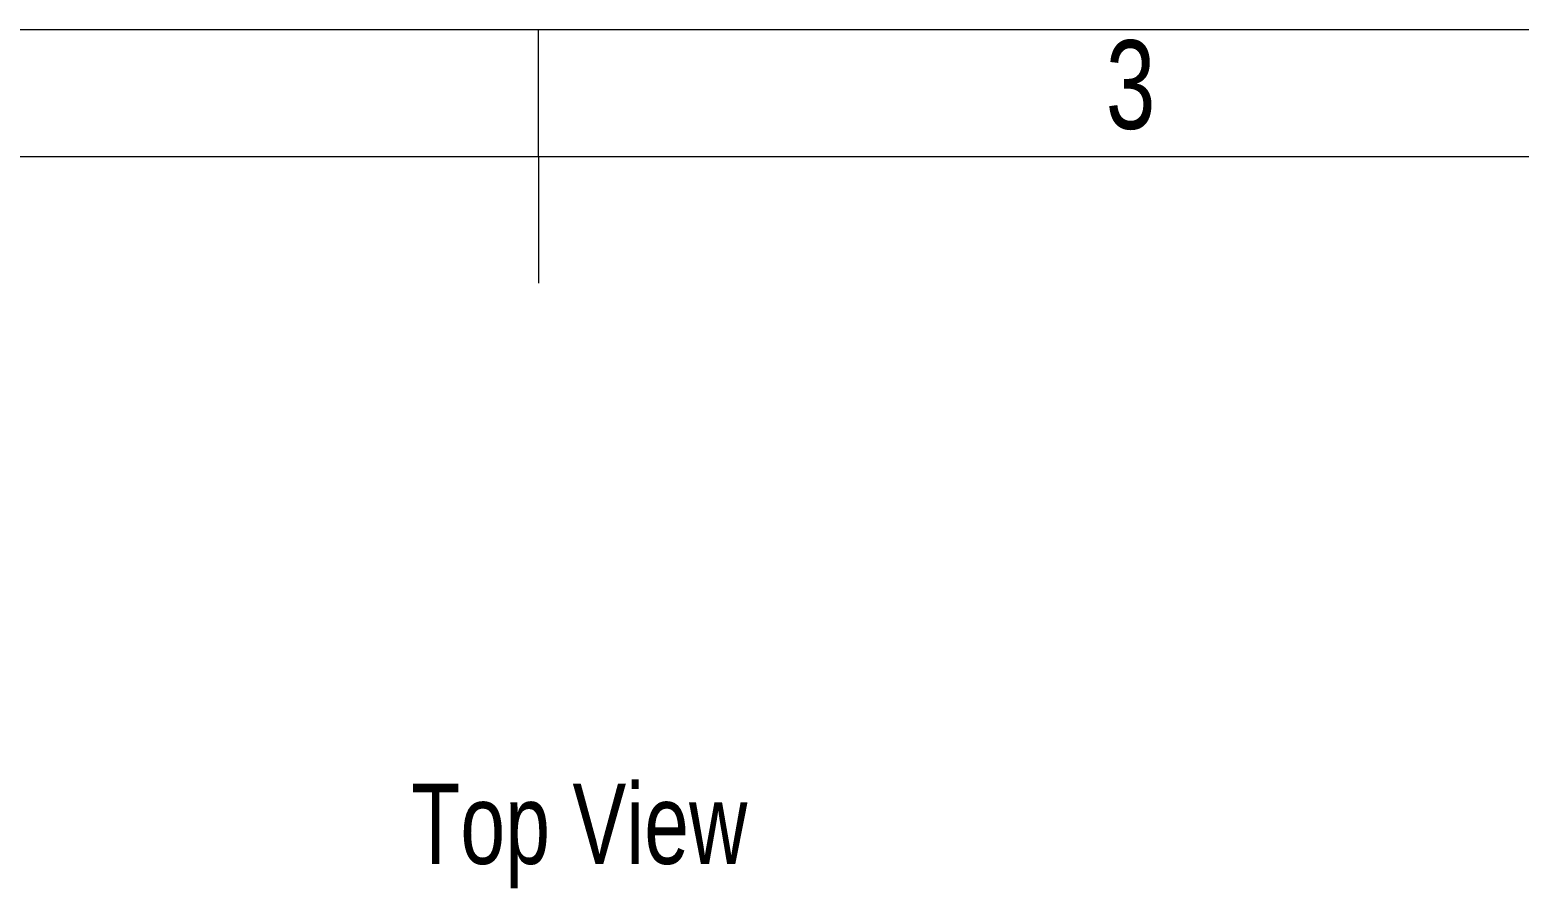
# Model space of a CAD drawing. Header units: millimetres. Extents: x 10 to 205, y 5 to 297.
# Drawn here: x 87.5 to 146.3, y 263.3 to 297.2 of the extents above; entities that cross this region are included whole.
import ezdxf

# ---------------------------------------------------------------- set-up
doc = ezdxf.new("R2010")
doc.units = ezdxf.units.MM
doc.styles.add('SLDTEXTSTYLE0', font='TXT', dxfattribs={"width": 0.75})

msp = doc.modelspace()

# ---------------------------------------------------------------- linework, layer by layer
at = {"color": 7, "linetype": 'Continuous', "lineweight": 18}
for p, q in [((205.057, 297.215), (15.103, 297.215)), ((107.579, 292.215), (107.579, 297.215)), ((10.079, 292.215), (107.579, 292.215)), ((107.579, 292.215), (107.579, 287.215)), ((107.579, 292.215), (205.058, 292.215))]:
    msp.add_line(p, q, dxfattribs=at)

# ---------------------------------------------------------------- texts
at = {"color": 7, "linetype": 'Continuous', "lineweight": 0, "attachment_point": 1, "style": 'SLDTEXTSTYLE0'}
for s, insert, char_height in [('3', (129.978, 296.801), 3.5), ('Top View', (102.552, 267.457), 3.175)]:
    msp.add_mtext(s, dxfattribs=dict(at, insert=insert, char_height=char_height))

doc.saveas('drawing.dxf')
